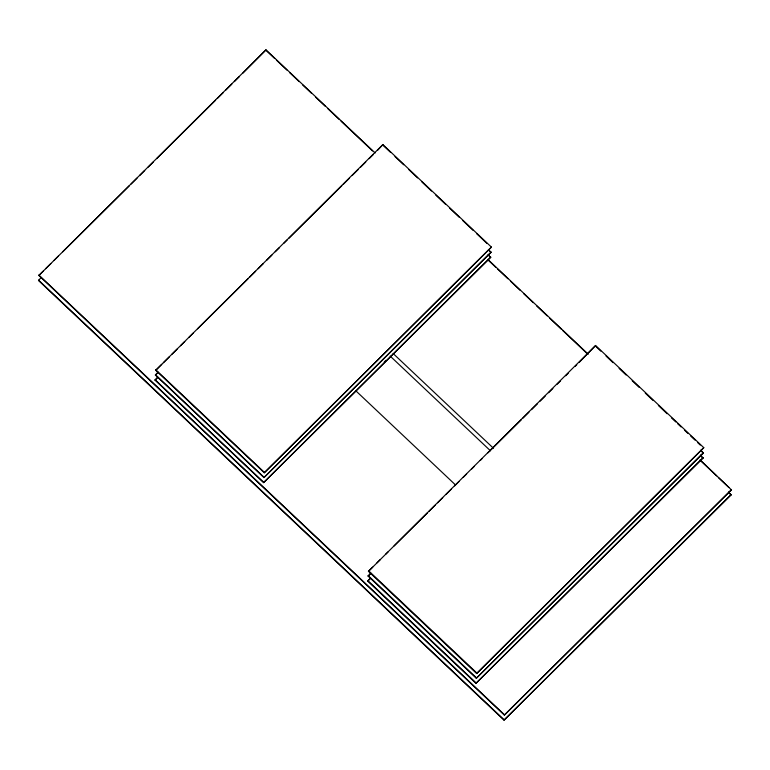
<?xml version="1.0" encoding="UTF-8"?>
<svg xmlns="http://www.w3.org/2000/svg" width="770" height="770" viewBox="0 0 770 770"><rect width="100%" height="100%" fill="white"/><g stroke="black" fill="none" stroke-linecap="round" stroke-linejoin="round"><path stroke-width="1.16" d="M41.089 277.556L38.5 280.501L504.013 720.133L731.115 494.937L728.526 492.059M700.055 459.806L731.471 489.903L504.36 715.099L38.856 275.467L265.987 49.867L375.163 152.97M488.113 254.562L490.692 257.43L263.581 482.626L155.049 380.13L157.638 377.175M488.469 249.528L491.039 252.396L263.937 477.592L155.396 375.096L157.994 372.141M155.733 370.293L382.882 144.596L491.414 247.093L264.264 472.79L155.733 370.293L161.71 364.374M242.906 73.131L265.987 49.867M263.581 482.626L490.721 257.026M263.937 477.592L491.067 251.992M264.264 472.79L491.414 247.093M377.724 150.189L382.882 144.596M700.479 455.118L703.058 458.14L475.947 683.327L367.752 581.148L370.351 578.068M700.825 450.084L703.405 453.106L476.303 678.293L368.108 576.114L370.707 573.034M368.445 571.359L595.595 345.489L703.79 447.659L476.63 673.529L368.445 571.359L372.709 567.124M475.947 683.327L703.097 457.592M476.303 678.293L703.443 452.558M476.63 673.529L703.79 447.659M504.013 720.133L731.144 494.532M504.36 715.099L731.5 489.499M579.329 362.247L595.595 345.489M38.856 275.467L43.12 271.233M45.68 268.692L50.801 263.619M54.218 260.231L58.491 255.996M62.755 251.761L129.35 185.734M131.064 184.04L137.041 178.111M139.601 175.57L144.722 170.488M148.138 167.109L153.259 162.027M156.676 158.639L215.59 100.225M217.294 98.531L223.271 92.602M225.831 90.071L231.809 84.142M234.369 81.601L239.489 76.519M163.423 362.68L169.4 356.751M171.96 354.21L177.081 349.128M180.498 345.74L184.762 341.514M189.035 337.279L193.299 333.044M197.572 328.809L247.95 278.865M249.653 277.171L255.63 271.242M258.191 268.701L263.311 263.629M266.728 260.241L271.849 255.159M275.265 251.771L279.539 247.545M283.803 243.31L287.22 239.922M288.923 238.228L341.861 185.743M343.574 184.049L349.551 178.12M352.111 175.579L358.089 169.66M360.649 167.119L365.769 162.037M369.186 158.649L373.45 154.414M155.396 375.096L157.966 372.555M155.049 380.13L157.609 377.589M384.24 362.025L385.943 360.331M376.982 562.889L380.39 559.501M385.52 554.419L388.08 551.888M394.057 545.959L427.35 512.945M429.063 511.251L435.04 505.322M437.601 502.781L442.721 497.699M446.138 494.321L451.258 489.239M454.675 485.851L458.939 481.616M463.213 477.381L466.63 474.002M471.75 468.92L474.31 466.379M480.288 460.45L481.991 458.756M487.968 452.837L521.271 419.814M522.974 418.129L528.952 412.2M531.512 409.659L537.489 403.73M540.049 401.189L545.179 396.117M548.587 392.729L552.86 388.494M557.134 384.259L560.541 380.871M565.671 375.798L568.231 373.257M575.055 366.481L576.769 364.788M368.108 576.114L370.668 573.583M367.752 581.148L370.322 578.616M382.844 145.106L390.659 152.489M395 156.589L403.682 164.78M408.889 169.708L417.571 177.909M421.912 182.009L431.469 191.027M435.81 195.128L445.358 204.146M449.699 208.247L459.247 217.265M462.722 220.547L473.146 230.384M476.62 233.666L487.035 243.503M595.547 346.163L600.783 351.11M606.019 356.058L612.997 362.641M619.109 368.416L626.087 375.009M632.199 380.775L639.177 387.368M645.279 393.133L653.133 400.544M658.369 405.492L667.099 413.731M671.459 417.85L675.819 421.97M677.562 423.625L681.055 426.917M684.549 430.209L688.034 433.51M690.651 435.984L695.012 440.103M697.63 442.577L700.248 445.041M488.44 249.942L491.039 252.396M700.787 450.633L703.405 453.106M488.95 255.794L490.692 257.43M700.44 455.667L703.058 458.14M487.824 259.375L588.27 354.229M265.958 50.281L274.697 58.53M276.44 60.176L286.921 70.07M289.539 72.544L299.145 81.62M302.639 84.921L311.378 93.17M315.739 97.29L325.354 106.366M327.972 108.84L339.32 119.562M341.072 121.208L372.516 150.901M487.795 259.779L495.659 267.209M497.41 268.855L507.882 278.75M510.51 281.223L520.116 290.3M523.61 293.601L533.215 302.668M536.709 305.969L547.191 315.873M549.809 318.347L561.166 329.069M562.909 330.715L587.366 353.815M700.902 461.038L716.62 475.889M718.372 477.535L728.853 487.429M728.497 492.463L731.115 494.937M393.162 353.546L493.426 448.236M390.197 356.115L490.452 450.797M355.702 390.688L455.089 484.551M155.771 369.783L264.303 472.28M368.493 570.676L476.678 672.855M155.424 374.682L263.956 477.179M368.147 575.575L476.332 677.744M155.078 379.716L263.61 482.213M367.791 580.609L475.985 682.788M38.885 275.063L504.388 714.685M38.529 280.097L504.042 719.719"/></g></svg>
